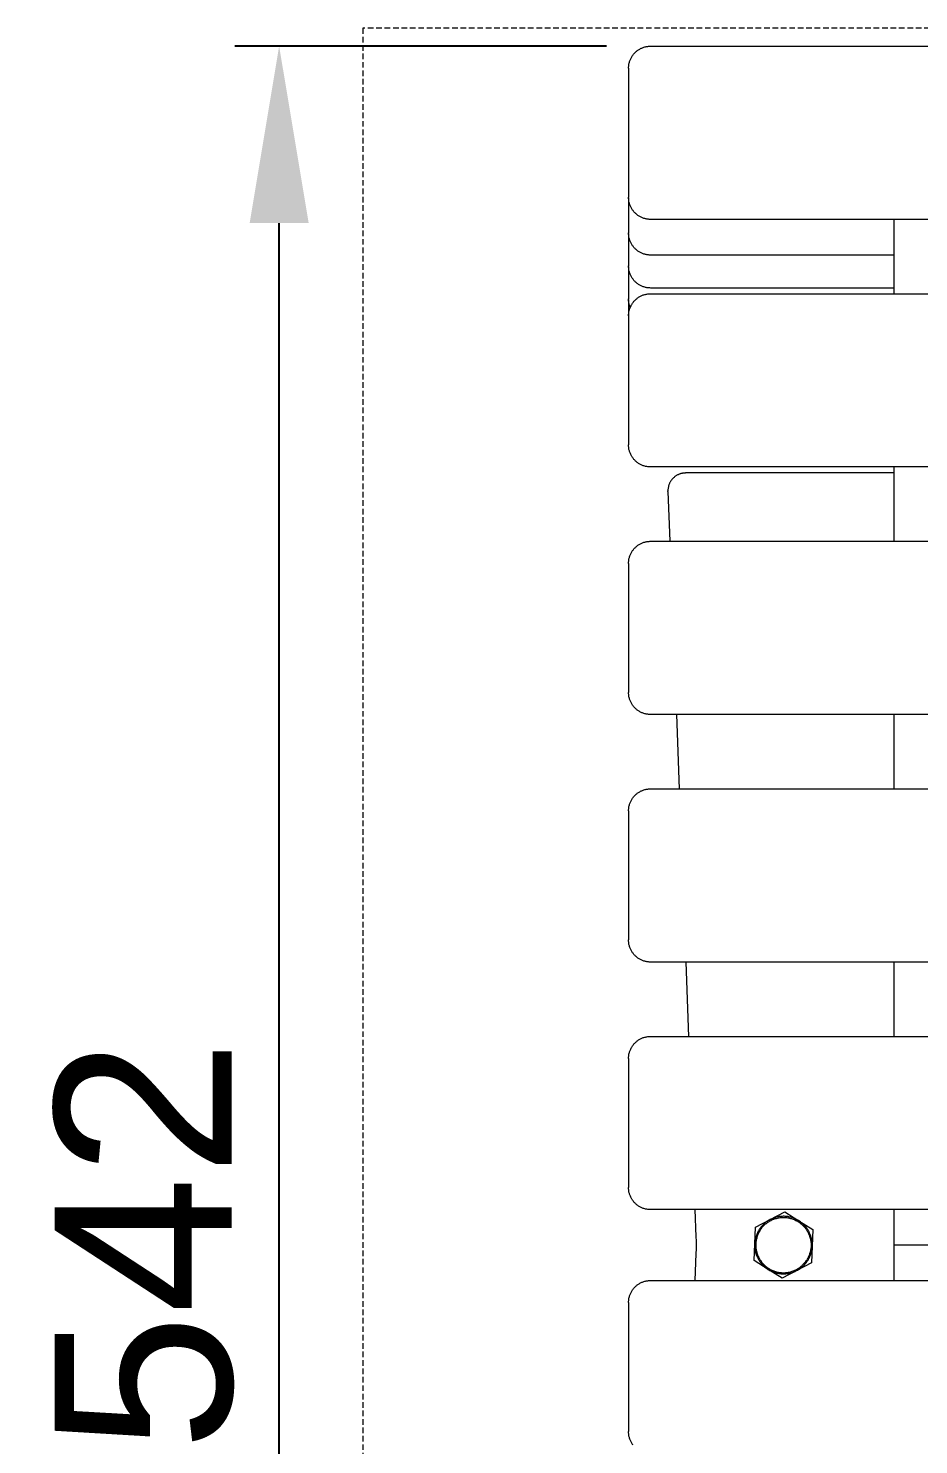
# Model space of a CAD drawing. Header units: millimetres. Extents: x -273 to 4197, y -77 to 2867.
# Drawn here: x -191.3 to 9.9, y 1373.4 to 1693.5 of the extents above; entities that cross this region are included whole.
import ezdxf

# ---------------------------------------------------------------- set-up
doc = ezdxf.new("R2010")
doc.units = ezdxf.units.MM
doc.linetypes.add('HIDDEN', pattern=[1.905, 1.27, -0.635])
for name, color, linetype, lineweight in [('ZANO_R', 7, 'Continuous', 0), ('ZANO_R_przerywana', 7, 'HIDDEN', 0), ('ZANO_W', 1, 'Continuous', 0)]:
    doc.layers.add(name, color=color, linetype=linetype, lineweight=lineweight)
doc.styles.add('Arial', font='arial.ttf')
doc.styles.get("Standard").update_dxf_attribs({"font": 'ARIALUNI.TTF'})
doc.dimstyles.new('pl i ang', dxfattribs={"dimtxt": 50, "dimasz": 50, "dimexe": 1.25, "dimexo": 0.625, "dimgap": 10, "dimtad": 1, "dimtoh": 1, "dimtxsty": 'Standard', "dimcen": 2.5, "dimclrd": 1, "dimclre": 1, "dimclrt": 1, "dimadec": 0, "dimazin": 0, "dimtfac": 1, "dimtmove": 0, "dimatfit": 3, "dimfxl": 1, "dimarcsym": 1})

# ---------------------------------------------------------------- blocks, each defined once
blk = doc.blocks.new('*D387')
at = {"layer": 'ZANO_W', "color": 1, "lineweight": -2}
for p, q in [((-60.69, 1689.46), (-144.63, 1689.46)), ((-134.63, 1187.53), (-134.63, 1649.46)), ((-60.69, 1147.53), (-144.63, 1147.53))]:
    blk.add_line(p, q, dxfattribs=at)
at = {"layer": 'ZANO_W', "color": 1}
for points in [[(-127.96, 1649.46), (-141.3, 1649.46), (-134.63, 1689.46)], [(-141.3, 1187.53), (-127.96, 1187.53), (-134.63, 1147.53)]]:
    blk.add_solid(points, dxfattribs=at)
at = {"layer": 'ZANO_W', "color": 1, "insert": (-165.05, 1418.49), "char_height": 40, "attachment_point": 5, "rotation": 90, "style": 'Arial'}
blk.add_mtext('542', dxfattribs=at)

msp = doc.modelspace()

# ---------------------------------------------------------------- linework, layer by layer
at = {"layer": 'ZANO_R'}
for p, q in [((-55.05, 1686.91), (-54.96, 1687.05)), ((-54.96, 1687.05), (-54.87, 1687.2)), ((-54.87, 1687.2), (-54.78, 1687.34)), ((-54.78, 1687.34), (-54.67, 1687.48)), ((-54.67, 1687.48), (-54.57, 1687.61)), ((-54.57, 1687.61), (-54.46, 1687.74)), ((-54.46, 1687.74), (-54.34, 1687.87)), ((-54.34, 1687.87), (-54.23, 1687.99)), ((-54.23, 1687.99), (-54.1, 1688.11)), ((-54.1, 1688.11), (-53.98, 1688.22)), ((-53.98, 1688.22), (-53.85, 1688.33)), ((-53.85, 1688.33), (-53.71, 1688.44)), ((-53.71, 1688.44), (-53.57, 1688.54)), ((-53.57, 1688.54), (-53.43, 1688.64)), ((-53.43, 1688.64), (-53.29, 1688.73)), ((-53.29, 1688.73), (-53.14, 1688.81)), ((-53.14, 1688.81), (-52.99, 1688.9)), ((-52.99, 1688.9), (-52.84, 1688.97)), ((-52.84, 1688.97), (-52.68, 1689.04)), ((-52.68, 1689.04), (-52.52, 1689.11)), ((-52.52, 1689.11), (-52.37, 1689.17)), ((-52.37, 1689.17), (-52.2, 1689.22)), ((-52.2, 1689.22), (-52.04, 1689.27)), ((-52.04, 1689.27), (-51.87, 1689.31)), ((-51.87, 1689.31), (-51.71, 1689.35)), ((-51.71, 1689.35), (-51.54, 1689.38)), ((-51.54, 1689.38), (-51.37, 1689.41)), ((-51.37, 1689.41), (-51.2, 1689.43)), ((-51.2, 1689.43), (-51.03, 1689.44)), ((-51.03, 1689.44), (-50.86, 1689.45)), ((-50.86, 1689.45), (-50.69, 1689.46)), ((-50.69, 1689.46), (1739.31, 1689.46)), ((-55.69, 1684.63), (-55.68, 1684.8)), ((-55.69, 1684.46), (-55.69, 1684.63)), ((-55.69, 1684.46), (-55.69, 1683.27)), ((-55.68, 1684.8), (-55.66, 1684.97)), ((-55.66, 1684.97), (-55.64, 1685.14)), ((-55.64, 1685.14), (-55.62, 1685.31)), ((-55.62, 1685.31), (-55.59, 1685.47)), ((-55.59, 1685.47), (-55.55, 1685.64)), ((-55.55, 1685.64), (-55.51, 1685.81)), ((-55.51, 1685.81), (-55.46, 1685.97)), ((-55.46, 1685.97), (-55.4, 1686.13)), ((-55.4, 1686.13), (-55.34, 1686.29)), ((-55.34, 1686.29), (-55.28, 1686.45)), ((-55.28, 1686.45), (-55.21, 1686.6)), ((-55.21, 1686.6), (-55.13, 1686.76)), ((-55.13, 1686.76), (-55.05, 1686.91)), ((-55.69, 1683.27), (-55.69, 1655.3)), ((-55.69, 1655.13), (-55.69, 1655.3)), ((-55.69, 1655.18), (-55.69, 1650.96)), ((-55.68, 1654.96), (-55.69, 1655.13)), ((-55.66, 1654.79), (-55.68, 1654.96)), ((-55.64, 1654.62), (-55.66, 1654.79)), ((-55.62, 1654.45), (-55.64, 1654.62)), ((-55.59, 1654.28), (-55.62, 1654.45)), ((-55.55, 1654.12), (-55.59, 1654.28)), ((-55.51, 1653.95), (-55.55, 1654.12)), ((-55.46, 1653.79), (-55.51, 1653.95)), ((-55.4, 1653.62), (-55.46, 1653.79)), ((-55.34, 1653.46), (-55.4, 1653.62)), ((-55.28, 1653.31), (-55.34, 1653.46)), ((-55.21, 1653.15), (-55.28, 1653.31)), ((-55.13, 1653), (-55.21, 1653.15)), ((-55.05, 1652.85), (-55.13, 1653)), ((-54.96, 1652.7), (-55.05, 1652.85)), ((-54.87, 1652.56), (-54.96, 1652.7)), ((-54.78, 1652.42), (-54.87, 1652.56)), ((-54.67, 1652.28), (-54.78, 1652.42)), ((-54.57, 1652.14), (-54.67, 1652.28)), ((-54.46, 1652.01), (-54.57, 1652.14)), ((-54.34, 1651.89), (-54.46, 1652.01)), ((-54.23, 1651.76), (-54.34, 1651.89)), ((-54.1, 1651.64), (-54.23, 1651.76)), ((-55.69, 1650.96), (-55.69, 1647.24)), ((-53.98, 1651.53), (-54.1, 1651.64)), ((-53.85, 1651.42), (-53.98, 1651.53)), ((-53.71, 1651.31), (-53.85, 1651.42)), ((-53.57, 1651.21), (-53.71, 1651.31)), ((-53.43, 1651.12), (-53.57, 1651.21)), ((-53.29, 1651.03), (-53.43, 1651.12)), ((-53.14, 1650.94), (-53.29, 1651.03)), ((-52.99, 1650.86), (-53.14, 1650.94)), ((-52.84, 1650.78), (-52.99, 1650.86)), ((-52.68, 1650.71), (-52.84, 1650.78)), ((-52.52, 1650.65), (-52.68, 1650.71)), ((-52.37, 1650.59), (-52.52, 1650.65)), ((-52.2, 1650.53), (-52.37, 1650.59)), ((-52.04, 1650.48), (-52.2, 1650.53)), ((-51.87, 1650.44), (-52.04, 1650.48)), ((-51.71, 1650.4), (-51.87, 1650.44)), ((-51.54, 1650.37), (-51.71, 1650.4)), ((-51.37, 1650.35), (-51.54, 1650.37)), ((-51.2, 1650.33), (-51.37, 1650.35)), ((-51.03, 1650.31), (-51.2, 1650.33)), ((-50.86, 1650.3), (-51.03, 1650.31)), ((-50.69, 1650.3), (-50.86, 1650.3)), ((1739.31, 1650.3), (-50.69, 1650.3)), ((4.31, 1633.51), (4.31, 1650.3)), ((-55.69, 1647.07), (-55.69, 1647.24)), ((-55.69, 1647.12), (-55.69, 1643.52)), ((-55.68, 1646.9), (-55.69, 1647.07)), ((-55.66, 1646.73), (-55.68, 1646.9)), ((-55.64, 1646.56), (-55.66, 1646.73)), ((-55.62, 1646.39), (-55.64, 1646.56)), ((-55.59, 1646.22), (-55.62, 1646.39)), ((-55.55, 1646.06), (-55.59, 1646.22)), ((-55.51, 1645.89), (-55.55, 1646.06)), ((-55.46, 1645.73), (-55.51, 1645.89)), ((-55.4, 1645.57), (-55.46, 1645.73)), ((-55.34, 1645.41), (-55.4, 1645.57)), ((-55.28, 1645.25), (-55.34, 1645.41)), ((-55.69, 1643.52), (-55.69, 1639.79)), ((-55.21, 1645.09), (-55.28, 1645.25)), ((-55.13, 1644.94), (-55.21, 1645.09)), ((-55.05, 1644.79), (-55.13, 1644.94)), ((-54.96, 1644.64), (-55.05, 1644.79)), ((-54.87, 1644.5), (-54.96, 1644.64)), ((-54.78, 1644.36), (-54.87, 1644.5)), ((-54.67, 1644.22), (-54.78, 1644.36)), ((-54.57, 1644.09), (-54.67, 1644.22)), ((-54.46, 1643.95), (-54.57, 1644.09)), ((-54.34, 1643.83), (-54.46, 1643.95)), ((-54.23, 1643.7), (-54.34, 1643.83)), ((-54.1, 1643.59), (-54.23, 1643.7)), ((-53.98, 1643.47), (-54.1, 1643.59)), ((-53.85, 1643.36), (-53.98, 1643.47)), ((-53.71, 1643.26), (-53.85, 1643.36)), ((-53.57, 1643.16), (-53.71, 1643.26)), ((-53.43, 1643.06), (-53.57, 1643.16)), ((-53.29, 1642.97), (-53.43, 1643.06)), ((-53.14, 1642.88), (-53.29, 1642.97)), ((-52.99, 1642.8), (-53.14, 1642.88)), ((-52.84, 1642.73), (-52.99, 1642.8)), ((-52.68, 1642.65), (-52.84, 1642.73)), ((-52.52, 1642.59), (-52.68, 1642.65)), ((-52.37, 1642.53), (-52.52, 1642.59)), ((-52.2, 1642.47), (-52.37, 1642.53)), ((-52.04, 1642.43), (-52.2, 1642.47)), ((-51.87, 1642.38), (-52.04, 1642.43)), ((-51.71, 1642.35), (-51.87, 1642.38)), ((-51.54, 1642.31), (-51.71, 1642.35)), ((-51.37, 1642.29), (-51.54, 1642.31)), ((-51.2, 1642.27), (-51.37, 1642.29)), ((-51.03, 1642.25), (-51.2, 1642.27)), ((-50.86, 1642.24), (-51.03, 1642.25)), ((-50.69, 1642.24), (-50.86, 1642.24)), ((4.31, 1642.24), (-50.69, 1642.24)), ((-55.69, 1639.62), (-55.69, 1639.79)), ((-55.69, 1639.67), (-55.69, 1636.07)), ((-55.68, 1639.45), (-55.69, 1639.62)), ((-55.66, 1639.28), (-55.68, 1639.45)), ((-55.64, 1639.11), (-55.66, 1639.28)), ((-55.62, 1638.94), (-55.64, 1639.11)), ((-55.69, 1636.07), (-55.69, 1632.35)), ((-55.59, 1638.78), (-55.62, 1638.94)), ((-55.55, 1638.61), (-55.59, 1638.78)), ((-55.51, 1638.44), (-55.55, 1638.61)), ((-55.46, 1638.28), (-55.51, 1638.44)), ((-55.4, 1638.12), (-55.46, 1638.28)), ((-55.34, 1637.96), (-55.4, 1638.12)), ((-55.28, 1637.8), (-55.34, 1637.96)), ((-55.21, 1637.65), (-55.28, 1637.8)), ((-55.13, 1637.49), (-55.21, 1637.65)), ((-55.05, 1637.34), (-55.13, 1637.49)), ((-54.96, 1637.2), (-55.05, 1637.34)), ((-54.87, 1637.05), (-54.96, 1637.2)), ((-54.78, 1636.91), (-54.87, 1637.05)), ((-54.67, 1636.77), (-54.78, 1636.91)), ((-54.57, 1636.64), (-54.67, 1636.77)), ((-54.46, 1636.51), (-54.57, 1636.64)), ((-54.34, 1636.38), (-54.46, 1636.51)), ((-54.23, 1636.26), (-54.34, 1636.38)), ((-54.1, 1636.14), (-54.23, 1636.26)), ((-53.98, 1636.02), (-54.1, 1636.14)), ((-53.85, 1635.91), (-53.98, 1636.02)), ((-53.71, 1635.81), (-53.85, 1635.91)), ((-53.57, 1635.71), (-53.71, 1635.81)), ((-53.71, 1632.49), (-53.57, 1632.59)), ((-53.43, 1635.61), (-53.57, 1635.71)), ((-53.57, 1632.59), (-53.43, 1632.69)), ((-53.29, 1635.52), (-53.43, 1635.61)), ((-53.43, 1632.69), (-53.29, 1632.78)), ((-53.14, 1635.44), (-53.29, 1635.52)), ((-53.29, 1632.78), (-53.14, 1632.86)), ((-52.99, 1635.35), (-53.14, 1635.44)), ((-53.14, 1632.86), (-52.99, 1632.95)), ((-52.84, 1635.28), (-52.99, 1635.35)), ((-52.99, 1632.95), (-52.84, 1633.02)), ((-52.68, 1635.21), (-52.84, 1635.28)), ((-52.84, 1633.02), (-52.68, 1633.09)), ((-52.52, 1635.14), (-52.68, 1635.21)), ((-52.68, 1633.09), (-52.52, 1633.16)), ((-52.37, 1635.08), (-52.52, 1635.14)), ((-52.52, 1633.16), (-52.37, 1633.22)), ((-52.2, 1635.03), (-52.37, 1635.08)), ((-52.37, 1633.22), (-52.2, 1633.27)), ((-52.04, 1634.98), (-52.2, 1635.03)), ((-52.2, 1633.27), (-52.04, 1633.32)), ((-51.87, 1634.94), (-52.04, 1634.98)), ((-52.04, 1633.32), (-51.87, 1633.36)), ((-51.71, 1634.9), (-51.87, 1634.94)), ((-51.87, 1633.36), (-51.71, 1633.4)), ((-51.54, 1634.87), (-51.71, 1634.9)), ((-51.71, 1633.4), (-51.54, 1633.43)), ((-51.37, 1634.84), (-51.54, 1634.87)), ((-51.54, 1633.43), (-51.37, 1633.46)), ((-51.2, 1634.82), (-51.37, 1634.84)), ((-51.37, 1633.46), (-51.2, 1633.48)), ((-51.03, 1634.81), (-51.2, 1634.82)), ((-51.2, 1633.48), (-51.03, 1633.49)), ((-50.86, 1634.8), (-51.03, 1634.81)), ((-51.03, 1633.49), (-50.86, 1633.5)), ((-50.69, 1634.79), (-50.86, 1634.8)), ((-50.86, 1633.5), (-50.69, 1633.51)), ((4.31, 1634.79), (-50.69, 1634.79)), ((-50.69, 1633.51), (1739.31, 1633.51)), ((-55.69, 1632.18), (-55.69, 1632.35)), ((-55.69, 1632.23), (-55.69, 1628.62)), ((-55.68, 1632.02), (-55.69, 1632.18)), ((-55.67, 1631.85), (-55.68, 1632.02)), ((-55.65, 1631.69), (-55.67, 1631.85)), ((-55.62, 1631.53), (-55.65, 1631.69)), ((-55.64, 1629.19), (-55.62, 1629.36)), ((-55.59, 1631.37), (-55.62, 1631.53)), ((-55.62, 1629.36), (-55.59, 1629.52)), ((-55.56, 1631.21), (-55.59, 1631.37)), ((-55.59, 1629.52), (-55.55, 1629.69)), ((-55.52, 1631.05), (-55.56, 1631.21)), ((-55.55, 1629.69), (-55.51, 1629.86)), ((-55.47, 1630.89), (-55.52, 1631.05)), ((-55.51, 1629.86), (-55.46, 1630.02)), ((-55.42, 1630.73), (-55.47, 1630.89)), ((-55.46, 1630.02), (-55.4, 1630.18)), ((-55.37, 1630.58), (-55.42, 1630.73)), ((-55.4, 1630.18), (-55.34, 1630.34)), ((-55.31, 1630.43), (-55.37, 1630.58)), ((-55.34, 1630.34), (-55.28, 1630.5)), ((-55.28, 1630.5), (-55.21, 1630.65)), ((-55.21, 1630.65), (-55.13, 1630.81)), ((-55.13, 1630.81), (-55.05, 1630.96)), ((-55.05, 1630.96), (-54.96, 1631.1)), ((-54.96, 1631.1), (-54.87, 1631.25)), ((-54.87, 1631.25), (-54.78, 1631.39)), ((-54.78, 1631.39), (-54.67, 1631.53)), ((-54.67, 1631.53), (-54.57, 1631.66)), ((-54.57, 1631.66), (-54.46, 1631.79)), ((-54.46, 1631.79), (-54.34, 1631.92)), ((-54.34, 1631.92), (-54.23, 1632.04)), ((-54.23, 1632.04), (-54.1, 1632.16)), ((-54.1, 1632.16), (-53.98, 1632.27)), ((-53.98, 1632.27), (-53.85, 1632.38)), ((-53.85, 1632.38), (-53.71, 1632.49)), ((-55.69, 1628.68), (-55.68, 1628.85)), ((-55.69, 1628.51), (-55.69, 1628.68)), ((-55.69, 1628.51), (-55.69, 1627.32)), ((-55.69, 1627.32), (-55.69, 1599.35)), ((-55.68, 1628.85), (-55.66, 1629.02)), ((-55.66, 1629.02), (-55.64, 1629.19)), ((-55.69, 1599.18), (-55.69, 1599.35)), ((-55.68, 1599.01), (-55.69, 1599.18)), ((-55.66, 1598.84), (-55.68, 1599.01)), ((-55.64, 1598.67), (-55.66, 1598.84)), ((-55.62, 1598.5), (-55.64, 1598.67)), ((-55.59, 1598.33), (-55.62, 1598.5)), ((-55.55, 1598.17), (-55.59, 1598.33)), ((-55.51, 1598), (-55.55, 1598.17)), ((-55.46, 1597.84), (-55.51, 1598)), ((-55.4, 1597.67), (-55.46, 1597.84)), ((-55.34, 1597.51), (-55.4, 1597.67)), ((-55.28, 1597.36), (-55.34, 1597.51)), ((-55.21, 1597.2), (-55.28, 1597.36)), ((-55.13, 1597.05), (-55.21, 1597.2)), ((-55.05, 1596.9), (-55.13, 1597.05)), ((-54.96, 1596.75), (-55.05, 1596.9)), ((-54.87, 1596.61), (-54.96, 1596.75)), ((-54.78, 1596.47), (-54.87, 1596.61)), ((-54.67, 1596.33), (-54.78, 1596.47)), ((-54.57, 1596.19), (-54.67, 1596.33)), ((-54.46, 1596.06), (-54.57, 1596.19)), ((-54.34, 1595.94), (-54.46, 1596.06)), ((-54.23, 1595.81), (-54.34, 1595.94)), ((-54.1, 1595.69), (-54.23, 1595.81)), ((-53.98, 1595.58), (-54.1, 1595.69)), ((-53.85, 1595.47), (-53.98, 1595.58)), ((-53.71, 1595.36), (-53.85, 1595.47)), ((-53.57, 1595.26), (-53.71, 1595.36)), ((-53.43, 1595.17), (-53.57, 1595.26)), ((-53.29, 1595.08), (-53.43, 1595.17)), ((-53.14, 1594.99), (-53.29, 1595.08)), ((-52.99, 1594.91), (-53.14, 1594.99)), ((-52.84, 1594.83), (-52.99, 1594.91)), ((-52.68, 1594.76), (-52.84, 1594.83)), ((-52.52, 1594.7), (-52.68, 1594.76)), ((-52.37, 1594.64), (-52.52, 1594.7)), ((-52.2, 1594.58), (-52.37, 1594.64)), ((-52.04, 1594.53), (-52.2, 1594.58)), ((-51.87, 1594.49), (-52.04, 1594.53)), ((-51.71, 1594.45), (-51.87, 1594.49)), ((-51.54, 1594.42), (-51.71, 1594.45)), ((-51.37, 1594.4), (-51.54, 1594.42)), ((-51.2, 1594.38), (-51.37, 1594.4)), ((-51.03, 1594.36), (-51.2, 1594.38)), ((-50.86, 1594.35), (-51.03, 1594.36)), ((-50.69, 1594.35), (-50.86, 1594.35)), ((1739.31, 1594.35), (-50.69, 1594.35)), ((4.31, 1577.56), (4.31, 1594.35)), ((-46.27, 1590.95), (-46.34, 1590.83)), ((-46.21, 1591.07), (-46.27, 1590.95)), ((-46.13, 1591.18), (-46.21, 1591.07)), ((-46.06, 1591.29), (-46.13, 1591.18)), ((-45.97, 1591.4), (-46.06, 1591.29)), ((-45.89, 1591.51), (-45.97, 1591.4)), ((-45.8, 1591.62), (-45.89, 1591.51)), ((-45.71, 1591.72), (-45.8, 1591.62)), ((-45.62, 1591.82), (-45.71, 1591.72)), ((-45.52, 1591.91), (-45.62, 1591.82)), ((-45.42, 1592), (-45.52, 1591.91)), ((-45.31, 1592.09), (-45.42, 1592)), ((-45.2, 1592.17), (-45.31, 1592.09)), ((-45.09, 1592.25), (-45.2, 1592.17)), ((-44.98, 1592.33), (-45.09, 1592.25)), ((-44.87, 1592.4), (-44.98, 1592.33)), ((-44.75, 1592.47), (-44.87, 1592.4)), ((-44.63, 1592.54), (-44.75, 1592.47)), ((-44.51, 1592.6), (-44.63, 1592.54)), ((-44.38, 1592.66), (-44.51, 1592.6)), ((-44.25, 1592.71), (-44.38, 1592.66)), ((-44.13, 1592.76), (-44.25, 1592.71)), ((-44, 1592.8), (-44.13, 1592.76)), ((-43.87, 1592.84), (-44, 1592.8)), ((-43.73, 1592.87), (-43.87, 1592.84)), ((-43.6, 1592.9), (-43.73, 1592.87)), ((-43.47, 1592.93), (-43.6, 1592.9)), ((-43.33, 1592.95), (-43.47, 1592.93)), ((-43.2, 1592.97), (-43.33, 1592.95)), ((-43.06, 1592.98), (-43.2, 1592.97)), ((-42.92, 1592.98), (-43.06, 1592.98)), ((-42.79, 1592.99), (-42.92, 1592.98)), ((4.31, 1592.99), (-42.79, 1592.99)), ((-46.78, 1589.26), (-46.79, 1589.12)), ((-46.79, 1589.12), (-46.79, 1588.99)), ((-46.79, 1588.91), (-46.79, 1588.99)), ((-46.78, 1588.84), (-46.79, 1588.91)), ((-46.77, 1589.4), (-46.78, 1589.26)), ((-46.78, 1588.84), (-46.36, 1577.56)), ((-46.75, 1589.53), (-46.77, 1589.4)), ((-46.73, 1589.67), (-46.75, 1589.53)), ((-46.7, 1589.8), (-46.73, 1589.67)), ((-46.67, 1589.93), (-46.7, 1589.8)), ((-46.64, 1590.07), (-46.67, 1589.93)), ((-46.6, 1590.2), (-46.64, 1590.07)), ((-46.56, 1590.33), (-46.6, 1590.2)), ((-46.51, 1590.45), (-46.56, 1590.33)), ((-46.46, 1590.58), (-46.51, 1590.45)), ((-46.4, 1590.7), (-46.46, 1590.58)), ((-46.34, 1590.83), (-46.4, 1590.7)), ((-55.13, 1574.86), (-55.05, 1575.01)), ((-55.05, 1575.01), (-54.96, 1575.15)), ((-54.96, 1575.15), (-54.87, 1575.3)), ((-54.87, 1575.3), (-54.78, 1575.44)), ((-54.78, 1575.44), (-54.67, 1575.58)), ((-54.67, 1575.58), (-54.57, 1575.71)), ((-54.57, 1575.71), (-54.46, 1575.84)), ((-54.46, 1575.84), (-54.34, 1575.97)), ((-54.34, 1575.97), (-54.23, 1576.09)), ((-54.23, 1576.09), (-54.1, 1576.21)), ((-54.1, 1576.21), (-53.98, 1576.32)), ((-53.98, 1576.32), (-53.85, 1576.43)), ((-53.85, 1576.43), (-53.71, 1576.54)), ((-53.71, 1576.54), (-53.57, 1576.64)), ((-53.57, 1576.64), (-53.43, 1576.74)), ((-53.43, 1576.74), (-53.29, 1576.83)), ((-53.29, 1576.83), (-53.14, 1576.91)), ((-53.14, 1576.91), (-52.99, 1577)), ((-52.99, 1577), (-52.84, 1577.07)), ((-52.84, 1577.07), (-52.68, 1577.14)), ((-52.68, 1577.14), (-52.52, 1577.21)), ((-52.52, 1577.21), (-52.37, 1577.27)), ((-52.37, 1577.27), (-52.2, 1577.32)), ((-52.2, 1577.32), (-52.04, 1577.37)), ((-52.04, 1577.37), (-51.87, 1577.41)), ((-51.87, 1577.41), (-51.71, 1577.45)), ((-51.71, 1577.45), (-51.54, 1577.48)), ((-51.54, 1577.48), (-51.37, 1577.51)), ((-51.37, 1577.51), (-51.2, 1577.53)), ((-51.2, 1577.53), (-51.03, 1577.54)), ((-51.03, 1577.54), (-50.86, 1577.55)), ((-50.86, 1577.55), (-50.69, 1577.56)), ((-50.69, 1577.56), (1739.31, 1577.56)), ((-55.69, 1572.73), (-55.68, 1572.9)), ((-55.69, 1572.56), (-55.69, 1572.73)), ((-55.69, 1572.56), (-55.69, 1571.37)), ((-55.68, 1572.9), (-55.66, 1573.07)), ((-55.66, 1573.07), (-55.64, 1573.24)), ((-55.64, 1573.24), (-55.62, 1573.41)), ((-55.62, 1573.41), (-55.59, 1573.57)), ((-55.59, 1573.57), (-55.55, 1573.74)), ((-55.55, 1573.74), (-55.51, 1573.91)), ((-55.51, 1573.91), (-55.46, 1574.07)), ((-55.46, 1574.07), (-55.4, 1574.23)), ((-55.4, 1574.23), (-55.34, 1574.39)), ((-55.34, 1574.39), (-55.28, 1574.55)), ((-55.28, 1574.55), (-55.21, 1574.7)), ((-55.21, 1574.7), (-55.13, 1574.86)), ((-55.69, 1571.37), (-55.69, 1543.4)), ((-55.69, 1543.23), (-55.69, 1543.4)), ((-55.68, 1543.06), (-55.69, 1543.23)), ((-55.66, 1542.89), (-55.68, 1543.06)), ((-55.64, 1542.72), (-55.66, 1542.89)), ((-55.62, 1542.55), (-55.64, 1542.72)), ((-55.59, 1542.38), (-55.62, 1542.55)), ((-55.55, 1542.22), (-55.59, 1542.38)), ((-55.51, 1542.05), (-55.55, 1542.22)), ((-55.46, 1541.89), (-55.51, 1542.05)), ((-55.4, 1541.72), (-55.46, 1541.89)), ((-55.34, 1541.56), (-55.4, 1541.72)), ((-55.28, 1541.41), (-55.34, 1541.56)), ((-55.21, 1541.25), (-55.28, 1541.41)), ((-55.13, 1541.1), (-55.21, 1541.25)), ((-55.05, 1540.95), (-55.13, 1541.1)), ((-54.96, 1540.8), (-55.05, 1540.95)), ((-54.87, 1540.66), (-54.96, 1540.8)), ((-54.78, 1540.52), (-54.87, 1540.66)), ((-54.67, 1540.38), (-54.78, 1540.52)), ((-54.57, 1540.24), (-54.67, 1540.38)), ((-54.46, 1540.11), (-54.57, 1540.24)), ((-54.34, 1539.99), (-54.46, 1540.11)), ((-54.23, 1539.86), (-54.34, 1539.99)), ((-54.1, 1539.74), (-54.23, 1539.86)), ((-53.98, 1539.63), (-54.1, 1539.74)), ((-53.85, 1539.52), (-53.98, 1539.63)), ((-53.71, 1539.41), (-53.85, 1539.52)), ((-53.57, 1539.31), (-53.71, 1539.41)), ((-53.43, 1539.22), (-53.57, 1539.31)), ((-53.29, 1539.13), (-53.43, 1539.22)), ((-53.14, 1539.04), (-53.29, 1539.13)), ((-52.99, 1538.96), (-53.14, 1539.04)), ((-52.84, 1538.88), (-52.99, 1538.96)), ((-52.68, 1538.81), (-52.84, 1538.88)), ((-52.52, 1538.75), (-52.68, 1538.81)), ((-52.37, 1538.69), (-52.52, 1538.75)), ((-52.2, 1538.63), (-52.37, 1538.69)), ((-52.04, 1538.58), (-52.2, 1538.63)), ((-51.87, 1538.54), (-52.04, 1538.58)), ((-51.71, 1538.5), (-51.87, 1538.54)), ((-51.54, 1538.47), (-51.71, 1538.5)), ((-51.37, 1538.45), (-51.54, 1538.47)), ((-51.2, 1538.43), (-51.37, 1538.45)), ((-51.03, 1538.41), (-51.2, 1538.43)), ((-50.86, 1538.4), (-51.03, 1538.41)), ((-50.69, 1538.4), (-50.86, 1538.4)), ((1739.31, 1538.4), (-50.69, 1538.4)), ((-44.89, 1538.4), (-44.26, 1521.61)), ((4.31, 1521.61), (4.31, 1538.4)), ((-53.85, 1520.48), (-53.71, 1520.59)), ((-53.71, 1520.59), (-53.57, 1520.69)), ((-53.57, 1520.69), (-53.43, 1520.79)), ((-53.43, 1520.79), (-53.29, 1520.88)), ((-53.29, 1520.88), (-53.14, 1520.96)), ((-53.14, 1520.96), (-52.99, 1521.05)), ((-52.99, 1521.05), (-52.84, 1521.12)), ((-52.84, 1521.12), (-52.68, 1521.19)), ((-52.68, 1521.19), (-52.52, 1521.26)), ((-52.52, 1521.26), (-52.37, 1521.32)), ((-52.37, 1521.32), (-52.2, 1521.37)), ((-52.2, 1521.37), (-52.04, 1521.42)), ((-52.04, 1521.42), (-51.87, 1521.46)), ((-51.87, 1521.46), (-51.71, 1521.5)), ((-51.71, 1521.5), (-51.54, 1521.53)), ((-51.54, 1521.53), (-51.37, 1521.56)), ((-51.37, 1521.56), (-51.2, 1521.58)), ((-51.2, 1521.58), (-51.03, 1521.59)), ((-51.03, 1521.59), (-50.86, 1521.6)), ((-50.86, 1521.6), (-50.69, 1521.61)), ((-50.69, 1521.61), (1739.31, 1521.61)), ((-55.64, 1517.29), (-55.62, 1517.46)), ((-55.62, 1517.46), (-55.59, 1517.62)), ((-55.59, 1517.62), (-55.55, 1517.79)), ((-55.55, 1517.79), (-55.51, 1517.96)), ((-55.51, 1517.96), (-55.46, 1518.12)), ((-55.46, 1518.12), (-55.4, 1518.28)), ((-55.4, 1518.28), (-55.34, 1518.44)), ((-55.34, 1518.44), (-55.28, 1518.6)), ((-55.28, 1518.6), (-55.21, 1518.75)), ((-55.21, 1518.75), (-55.13, 1518.91)), ((-55.13, 1518.91), (-55.05, 1519.06)), ((-55.05, 1519.06), (-54.96, 1519.2)), ((-54.96, 1519.2), (-54.87, 1519.35)), ((-54.87, 1519.35), (-54.78, 1519.49)), ((-54.78, 1519.49), (-54.67, 1519.63)), ((-54.67, 1519.63), (-54.57, 1519.76)), ((-54.57, 1519.76), (-54.46, 1519.89)), ((-54.46, 1519.89), (-54.34, 1520.02)), ((-54.34, 1520.02), (-54.23, 1520.14)), ((-54.23, 1520.14), (-54.1, 1520.26)), ((-54.1, 1520.26), (-53.98, 1520.37)), ((-53.98, 1520.37), (-53.85, 1520.48)), ((-55.69, 1516.78), (-55.68, 1516.95)), ((-55.69, 1516.61), (-55.69, 1516.78)), ((-55.69, 1516.61), (-55.69, 1515.42)), ((-55.69, 1515.42), (-55.69, 1487.45)), ((-55.68, 1516.95), (-55.66, 1517.12)), ((-55.66, 1517.12), (-55.64, 1517.29)), ((-55.69, 1487.28), (-55.69, 1487.45)), ((-55.68, 1487.11), (-55.69, 1487.28)), ((-55.66, 1486.94), (-55.68, 1487.11)), ((-55.64, 1486.77), (-55.66, 1486.94)), ((-55.62, 1486.6), (-55.64, 1486.77)), ((-55.59, 1486.43), (-55.62, 1486.6)), ((-55.55, 1486.27), (-55.59, 1486.43)), ((-55.51, 1486.1), (-55.55, 1486.27)), ((-55.46, 1485.94), (-55.51, 1486.1)), ((-55.4, 1485.77), (-55.46, 1485.94)), ((-55.34, 1485.61), (-55.4, 1485.77)), ((-55.28, 1485.46), (-55.34, 1485.61)), ((-55.21, 1485.3), (-55.28, 1485.46)), ((-55.13, 1485.15), (-55.21, 1485.3)), ((-55.05, 1485), (-55.13, 1485.15)), ((-54.96, 1484.85), (-55.05, 1485)), ((-54.87, 1484.71), (-54.96, 1484.85)), ((-54.78, 1484.57), (-54.87, 1484.71)), ((-54.67, 1484.43), (-54.78, 1484.57)), ((-54.57, 1484.29), (-54.67, 1484.43)), ((-54.46, 1484.16), (-54.57, 1484.29)), ((-54.34, 1484.04), (-54.46, 1484.16)), ((-54.23, 1483.91), (-54.34, 1484.04)), ((-54.1, 1483.79), (-54.23, 1483.91)), ((-53.98, 1483.68), (-54.1, 1483.79)), ((-53.85, 1483.57), (-53.98, 1483.68)), ((-53.71, 1483.46), (-53.85, 1483.57)), ((-53.57, 1483.36), (-53.71, 1483.46)), ((-53.43, 1483.27), (-53.57, 1483.36)), ((-53.29, 1483.18), (-53.43, 1483.27)), ((-53.14, 1483.09), (-53.29, 1483.18)), ((-52.99, 1483.01), (-53.14, 1483.09)), ((-52.84, 1482.93), (-52.99, 1483.01)), ((-52.68, 1482.86), (-52.84, 1482.93)), ((-52.52, 1482.8), (-52.68, 1482.86)), ((-52.37, 1482.74), (-52.52, 1482.8)), ((-52.2, 1482.68), (-52.37, 1482.74)), ((-52.04, 1482.63), (-52.2, 1482.68)), ((-51.87, 1482.59), (-52.04, 1482.63)), ((-51.71, 1482.55), (-51.87, 1482.59)), ((-51.54, 1482.52), (-51.71, 1482.55)), ((-51.37, 1482.5), (-51.54, 1482.52)), ((-51.2, 1482.48), (-51.37, 1482.5)), ((-51.03, 1482.46), (-51.2, 1482.48)), ((-50.86, 1482.45), (-51.03, 1482.46)), ((-50.69, 1482.45), (-50.86, 1482.45)), ((1739.31, 1482.45), (-50.69, 1482.45)), ((-42.78, 1482.45), (-42.15, 1465.66)), ((4.31, 1465.66), (4.31, 1482.45)), ((-55.21, 1462.8), (-55.13, 1462.96)), ((-55.13, 1462.96), (-55.05, 1463.11)), ((-55.05, 1463.11), (-54.96, 1463.25)), ((-54.96, 1463.25), (-54.87, 1463.4)), ((-54.87, 1463.4), (-54.78, 1463.54)), ((-54.78, 1463.54), (-54.67, 1463.68)), ((-54.67, 1463.68), (-54.57, 1463.81)), ((-54.57, 1463.81), (-54.46, 1463.94)), ((-54.46, 1463.94), (-54.34, 1464.07)), ((-54.34, 1464.07), (-54.23, 1464.19)), ((-54.23, 1464.19), (-54.1, 1464.31)), ((-54.1, 1464.31), (-53.98, 1464.42)), ((-53.98, 1464.42), (-53.85, 1464.53)), ((-53.85, 1464.53), (-53.71, 1464.64)), ((-53.71, 1464.64), (-53.57, 1464.74)), ((-53.57, 1464.74), (-53.43, 1464.84)), ((-53.43, 1464.84), (-53.29, 1464.93)), ((-53.29, 1464.93), (-53.14, 1465.01)), ((-53.14, 1465.01), (-52.99, 1465.1)), ((-52.99, 1465.1), (-52.84, 1465.17)), ((-52.84, 1465.17), (-52.68, 1465.24)), ((-52.68, 1465.24), (-52.52, 1465.31)), ((-52.52, 1465.31), (-52.37, 1465.37)), ((-52.37, 1465.37), (-52.2, 1465.42)), ((-52.2, 1465.42), (-52.04, 1465.47)), ((-52.04, 1465.47), (-51.87, 1465.51)), ((-51.87, 1465.51), (-51.71, 1465.55)), ((-51.71, 1465.55), (-51.54, 1465.58)), ((-51.54, 1465.58), (-51.37, 1465.61)), ((-51.37, 1465.61), (-51.2, 1465.63)), ((-51.2, 1465.63), (-51.03, 1465.64)), ((-51.03, 1465.64), (-50.86, 1465.65)), ((-50.86, 1465.65), (-50.69, 1465.66)), ((-50.69, 1465.66), (1739.31, 1465.66)), ((-55.69, 1460.83), (-55.68, 1461)), ((-55.69, 1460.66), (-55.69, 1460.83)), ((-55.69, 1460.66), (-55.69, 1459.47)), ((-55.68, 1461), (-55.66, 1461.17)), ((-55.66, 1461.17), (-55.64, 1461.34)), ((-55.64, 1461.34), (-55.62, 1461.51)), ((-55.62, 1461.51), (-55.59, 1461.67)), ((-55.59, 1461.67), (-55.55, 1461.84)), ((-55.55, 1461.84), (-55.51, 1462.01)), ((-55.51, 1462.01), (-55.46, 1462.17)), ((-55.46, 1462.17), (-55.4, 1462.33)), ((-55.4, 1462.33), (-55.34, 1462.49)), ((-55.34, 1462.49), (-55.28, 1462.65)), ((-55.28, 1462.65), (-55.21, 1462.8)), ((-55.69, 1459.47), (-55.69, 1431.5)), ((-55.69, 1431.33), (-55.69, 1431.5)), ((-55.68, 1431.16), (-55.69, 1431.33)), ((-55.66, 1430.99), (-55.68, 1431.16)), ((-55.64, 1430.82), (-55.66, 1430.99)), ((-55.62, 1430.65), (-55.64, 1430.82)), ((-55.59, 1430.48), (-55.62, 1430.65)), ((-55.55, 1430.31), (-55.59, 1430.48)), ((-55.51, 1430.15), (-55.55, 1430.31)), ((-55.46, 1429.99), (-55.51, 1430.15)), ((-55.4, 1429.82), (-55.46, 1429.99)), ((-55.34, 1429.66), (-55.4, 1429.82)), ((-55.28, 1429.51), (-55.34, 1429.66)), ((-55.21, 1429.35), (-55.28, 1429.51)), ((-55.13, 1429.2), (-55.21, 1429.35)), ((-55.05, 1429.05), (-55.13, 1429.2)), ((-54.96, 1428.9), (-55.05, 1429.05)), ((-54.87, 1428.76), (-54.96, 1428.9)), ((-54.78, 1428.62), (-54.87, 1428.76)), ((-54.67, 1428.48), (-54.78, 1428.62)), ((-54.57, 1428.34), (-54.67, 1428.48)), ((-54.46, 1428.21), (-54.57, 1428.34)), ((-54.34, 1428.09), (-54.46, 1428.21)), ((-54.23, 1427.96), (-54.34, 1428.09)), ((-54.1, 1427.84), (-54.23, 1427.96)), ((-53.98, 1427.73), (-54.1, 1427.84)), ((-53.85, 1427.62), (-53.98, 1427.73)), ((-53.71, 1427.51), (-53.85, 1427.62)), ((-53.57, 1427.41), (-53.71, 1427.51)), ((-53.43, 1427.32), (-53.57, 1427.41)), ((-53.29, 1427.23), (-53.43, 1427.32)), ((-53.14, 1427.14), (-53.29, 1427.23)), ((-52.99, 1427.06), (-53.14, 1427.14)), ((-52.84, 1426.98), (-52.99, 1427.06)), ((-52.68, 1426.91), (-52.84, 1426.98)), ((-52.52, 1426.85), (-52.68, 1426.91)), ((-52.37, 1426.79), (-52.52, 1426.85)), ((-52.2, 1426.73), (-52.37, 1426.79)), ((-52.04, 1426.68), (-52.2, 1426.73)), ((-51.87, 1426.64), (-52.04, 1426.68)), ((-51.71, 1426.6), (-51.87, 1426.64)), ((-51.54, 1426.57), (-51.71, 1426.6)), ((-51.37, 1426.55), (-51.54, 1426.57)), ((-51.2, 1426.53), (-51.37, 1426.55)), ((-51.03, 1426.51), (-51.2, 1426.53)), ((-50.86, 1426.5), (-51.03, 1426.51)), ((-50.69, 1426.5), (-50.86, 1426.5)), ((1739.31, 1426.5), (-50.69, 1426.5)), ((-40.68, 1426.5), (-40.45, 1420.37)), ((-23.71, 1424.24), (-20.39, 1425.99)), ((-23.12, 1424.52), (-23.32, 1424.43)), ((-22.91, 1424.6), (-23.12, 1424.52)), ((-22.7, 1424.67), (-22.91, 1424.6)), ((-22.49, 1424.73), (-22.7, 1424.67)), ((-22.28, 1424.79), (-22.49, 1424.73)), ((-22.48, 1424.48), (-22.27, 1424.53)), ((-22.07, 1424.84), (-22.28, 1424.79)), ((-22.27, 1424.53), (-22.07, 1424.58)), ((-21.85, 1424.88), (-22.07, 1424.84)), ((-22.07, 1424.58), (-21.86, 1424.63)), ((-21.86, 1424.63), (-21.65, 1424.66)), ((-21.64, 1424.92), (-21.85, 1424.88)), ((-21.65, 1424.66), (-21.44, 1424.69)), ((-21.42, 1424.95), (-21.64, 1424.92)), ((-21.44, 1424.69), (-21.22, 1424.71)), ((-21.2, 1424.97), (-21.42, 1424.95)), ((-21.22, 1424.71), (-21.01, 1424.73)), ((-20.98, 1424.98), (-21.2, 1424.97)), ((-21.01, 1424.73), (-20.8, 1424.74)), ((-20.76, 1424.99), (-20.98, 1424.98)), ((-20.8, 1424.74), (-20.58, 1424.74)), ((-20.54, 1424.99), (-20.76, 1424.99)), ((-20.58, 1424.74), (-20.37, 1424.73)), ((-20.32, 1424.98), (-20.54, 1424.99)), ((-20.39, 1425.99), (-17.22, 1423.98)), ((-20.37, 1424.73), (-20.16, 1424.71)), ((-20.1, 1424.96), (-20.32, 1424.98)), ((-20.16, 1424.71), (-19.94, 1424.69)), ((-19.88, 1424.94), (-20.1, 1424.96)), ((-19.94, 1424.69), (-19.73, 1424.66)), ((-19.67, 1424.91), (-19.88, 1424.94)), ((-19.73, 1424.66), (-19.52, 1424.63)), ((-19.45, 1424.87), (-19.67, 1424.91)), ((-19.52, 1424.63), (-19.31, 1424.58)), ((-19.24, 1424.82), (-19.45, 1424.87)), ((-19.31, 1424.58), (-19.11, 1424.53)), ((-19.02, 1424.77), (-19.24, 1424.82)), ((-19.11, 1424.53), (-18.9, 1424.48)), ((-18.81, 1424.71), (-19.02, 1424.77)), ((-18.6, 1424.64), (-18.81, 1424.71)), ((-18.4, 1424.57), (-18.6, 1424.64)), ((-18.19, 1424.49), (-18.4, 1424.57)), ((-17.99, 1424.4), (-18.19, 1424.49)), ((4.31, 1418.49), (4.31, 1426.5)), ((-27.19, 1418.75), (-27.04, 1422.5)), ((-27.04, 1422.5), (-23.71, 1424.24)), ((-26.56, 1421.29), (-26.65, 1421.09)), ((-26.46, 1421.48), (-26.56, 1421.29)), ((-26.35, 1421.68), (-26.46, 1421.48)), ((-26.24, 1421.87), (-26.35, 1421.68)), ((-26.19, 1421.46), (-26.29, 1421.27)), ((-26.13, 1422.05), (-26.24, 1421.87)), ((-26.09, 1421.64), (-26.19, 1421.46)), ((-26, 1422.23), (-26.13, 1422.05)), ((-25.97, 1421.83), (-26.09, 1421.64)), ((-25.87, 1422.41), (-26, 1422.23)), ((-25.97, 1421.83), (-25.86, 1422)), ((-25.74, 1422.58), (-25.87, 1422.41)), ((-25.86, 1422), (-25.73, 1422.18)), ((-25.6, 1422.75), (-25.74, 1422.58)), ((-25.73, 1422.18), (-25.61, 1422.35)), ((-25.61, 1422.35), (-25.47, 1422.51)), ((-25.45, 1422.91), (-25.6, 1422.75)), ((-25.47, 1422.51), (-25.33, 1422.67)), ((-25.3, 1423.07), (-25.45, 1422.91)), ((-25.33, 1422.67), (-25.18, 1422.83)), ((-25.14, 1423.23), (-25.3, 1423.07)), ((-25.18, 1422.83), (-25.03, 1422.98)), ((-24.98, 1423.37), (-25.14, 1423.23)), ((-25.03, 1422.98), (-24.88, 1423.13)), ((-24.81, 1423.51), (-24.98, 1423.37)), ((-24.88, 1423.13), (-24.72, 1423.27)), ((-24.64, 1423.65), (-24.81, 1423.51)), ((-24.72, 1423.27), (-24.55, 1423.4)), ((-24.46, 1423.78), (-24.64, 1423.65)), ((-24.55, 1423.4), (-24.38, 1423.53)), ((-24.28, 1423.91), (-24.46, 1423.78)), ((-24.38, 1423.53), (-24.21, 1423.65)), ((-24.09, 1424.02), (-24.28, 1423.91)), ((-24.21, 1423.65), (-24.03, 1423.77)), ((-23.91, 1424.14), (-24.09, 1424.02)), ((-24.03, 1423.77), (-23.85, 1423.88)), ((-23.71, 1424.24), (-23.91, 1424.14)), ((-23.85, 1423.88), (-23.66, 1423.99)), ((-23.52, 1424.34), (-23.71, 1424.24)), ((-23.66, 1423.99), (-23.47, 1424.08)), ((-23.32, 1424.43), (-23.52, 1424.34)), ((-23.47, 1424.08), (-23.28, 1424.18)), ((-23.28, 1424.18), (-23.08, 1424.26)), ((-23.08, 1424.26), (-22.88, 1424.34)), ((-22.88, 1424.34), (-22.68, 1424.41)), ((-22.68, 1424.41), (-22.48, 1424.48)), ((-18.9, 1424.48), (-18.7, 1424.41)), ((-18.7, 1424.41), (-18.5, 1424.34)), ((-18.5, 1424.34), (-18.3, 1424.26)), ((-18.3, 1424.26), (-18.1, 1424.18)), ((-18.1, 1424.18), (-17.91, 1424.08)), ((-17.79, 1424.3), (-17.99, 1424.4)), ((-17.91, 1424.08), (-17.72, 1423.99)), ((-17.6, 1424.2), (-17.79, 1424.3)), ((-17.72, 1423.99), (-17.53, 1423.88)), ((-17.41, 1424.1), (-17.6, 1424.2)), ((-17.53, 1423.88), (-17.35, 1423.77)), ((-17.22, 1423.98), (-17.41, 1424.1)), ((-17.35, 1423.77), (-17.17, 1423.65)), ((-17.22, 1423.98), (-14.05, 1421.98)), ((-17.03, 1423.86), (-17.22, 1423.98)), ((-17.17, 1423.65), (-17, 1423.53)), ((-16.86, 1423.73), (-17.03, 1423.86)), ((-17, 1423.53), (-16.83, 1423.4)), ((-16.68, 1423.6), (-16.86, 1423.73)), ((-16.83, 1423.4), (-16.66, 1423.27)), ((-16.51, 1423.46), (-16.68, 1423.6)), ((-16.66, 1423.27), (-16.5, 1423.13)), ((-16.34, 1423.32), (-16.51, 1423.46)), ((-16.5, 1423.13), (-16.35, 1422.98)), ((-16.35, 1422.98), (-16.2, 1422.83)), ((-16.18, 1423.17), (-16.34, 1423.32)), ((-16.2, 1422.83), (-16.05, 1422.67)), ((-16.03, 1423.02), (-16.18, 1423.17)), ((-16.05, 1422.67), (-15.91, 1422.51)), ((-15.88, 1422.86), (-16.03, 1423.02)), ((-15.91, 1422.51), (-15.78, 1422.35)), ((-15.73, 1422.69), (-15.88, 1422.86)), ((-15.78, 1422.35), (-15.65, 1422.18)), ((-15.59, 1422.52), (-15.73, 1422.69)), ((-15.65, 1422.18), (-15.52, 1422)), ((-15.46, 1422.35), (-15.59, 1422.52)), ((-15.52, 1422), (-15.41, 1421.82)), ((-15.33, 1422.17), (-15.46, 1422.35)), ((-15.41, 1421.82), (-15.3, 1421.64)), ((-15.21, 1421.98), (-15.33, 1422.17)), ((-15.3, 1421.64), (-15.19, 1421.46)), ((-15.1, 1421.8), (-15.21, 1421.98)), ((-15.19, 1421.46), (-15.09, 1421.27)), ((-14.99, 1421.61), (-15.1, 1421.8)), ((-14.89, 1421.41), (-14.99, 1421.61)), ((-14.79, 1421.21), (-14.89, 1421.41)), ((-14.05, 1421.98), (-14.2, 1418.23)), ((-40.45, 1420.37), (-40.42, 1419.43)), ((-40.42, 1419.43), (-40.41, 1418.49)), ((-40.41, 1418.49), (-40.42, 1417.55)), ((-27.34, 1415), (-27.19, 1418.75)), ((-27.17, 1418.97), (-27.19, 1418.75)), ((-27.19, 1418.75), (-27.19, 1418.53)), ((-27.19, 1418.53), (-27.19, 1418.31)), ((-27.19, 1418.31), (-27.18, 1418.09)), ((-27.18, 1418.09), (-27.16, 1417.87)), ((-27.15, 1419.18), (-27.17, 1418.97)), ((-27.13, 1419.4), (-27.15, 1419.18)), ((-27.09, 1419.62), (-27.13, 1419.4)), ((-27.05, 1419.83), (-27.09, 1419.62)), ((-27, 1420.05), (-27.05, 1419.83)), ((-26.94, 1420.26), (-27, 1420.05)), ((-26.88, 1420.47), (-26.94, 1420.26)), ((-26.93, 1418.81), (-26.94, 1418.59)), ((-26.94, 1418.59), (-26.94, 1418.38)), ((-26.94, 1418.38), (-26.93, 1418.17)), ((-26.92, 1419.02), (-26.93, 1418.81)), ((-26.93, 1418.17), (-26.92, 1417.95)), ((-26.9, 1419.23), (-26.92, 1419.02)), ((-26.87, 1419.44), (-26.9, 1419.23)), ((-26.81, 1420.68), (-26.88, 1420.47)), ((-26.83, 1419.65), (-26.87, 1419.44)), ((-26.79, 1419.86), (-26.83, 1419.65)), ((-26.73, 1420.88), (-26.81, 1420.68)), ((-26.74, 1420.07), (-26.79, 1419.86)), ((-26.68, 1420.28), (-26.74, 1420.07)), ((-26.65, 1421.09), (-26.73, 1420.88)), ((-26.61, 1420.48), (-26.68, 1420.28)), ((-26.54, 1420.68), (-26.61, 1420.48)), ((-26.46, 1420.88), (-26.54, 1420.68)), ((-26.38, 1421.07), (-26.46, 1420.88)), ((-26.29, 1421.27), (-26.38, 1421.07)), ((-15.09, 1421.27), (-15, 1421.07)), ((-15, 1421.07), (-14.92, 1420.88)), ((-14.92, 1420.88), (-14.84, 1420.68)), ((-14.84, 1420.68), (-14.77, 1420.48)), ((-14.7, 1421.01), (-14.79, 1421.21)), ((-14.77, 1420.48), (-14.7, 1420.27)), ((-14.62, 1420.81), (-14.7, 1421.01)), ((-14.7, 1420.27), (-14.64, 1420.07)), ((-14.64, 1420.07), (-14.59, 1419.86)), ((-14.54, 1420.6), (-14.62, 1420.81)), ((-14.59, 1419.86), (-14.55, 1419.65)), ((-14.55, 1419.65), (-14.51, 1419.44)), ((-14.48, 1420.39), (-14.54, 1420.6)), ((-14.51, 1419.44), (-14.49, 1419.23)), ((-14.49, 1419.23), (-14.46, 1419.02)), ((-14.42, 1420.18), (-14.48, 1420.39)), ((-14.46, 1419.02), (-14.45, 1418.81)), ((-14.45, 1418.17), (-14.46, 1417.95)), ((-14.45, 1418.81), (-14.44, 1418.59)), ((-14.44, 1418.38), (-14.45, 1418.17)), ((-14.44, 1418.59), (-14.44, 1418.38)), ((-14.36, 1419.97), (-14.42, 1420.18)), ((-14.32, 1419.76), (-14.36, 1419.97)), ((-14.2, 1418.23), (-14.35, 1414.48)), ((-14.28, 1419.54), (-14.32, 1419.76)), ((-14.24, 1419.32), (-14.28, 1419.54)), ((-14.22, 1419.1), (-14.24, 1419.32)), ((-14.2, 1418.89), (-14.22, 1419.1)), ((-14.21, 1418.01), (-14.2, 1418.23)), ((-14.19, 1418.67), (-14.2, 1418.89)), ((-14.2, 1418.23), (-14.19, 1418.45)), ((-14.19, 1418.45), (-14.19, 1418.67)), ((4.31, 1410.49), (4.31, 1418.49)), ((14.31, 1418.49), (4.31, 1418.49)), ((-40.45, 1416.61), (-40.68, 1410.49)), ((-40.42, 1417.55), (-40.45, 1416.61)), ((-24.16, 1412.99), (-27.34, 1415)), ((-27.16, 1417.87), (-27.14, 1417.65)), ((-27.14, 1417.65), (-27.1, 1417.43)), ((-27.1, 1417.43), (-27.07, 1417.22)), ((-27.07, 1417.22), (-27.02, 1417)), ((-27.02, 1417), (-26.97, 1416.79)), ((-26.97, 1416.79), (-26.9, 1416.58)), ((-26.92, 1417.95), (-26.9, 1417.74)), ((-26.9, 1417.74), (-26.87, 1417.53)), ((-26.9, 1416.58), (-26.84, 1416.37)), ((-26.87, 1417.53), (-26.83, 1417.32)), ((-26.84, 1416.37), (-26.76, 1416.16)), ((-26.83, 1417.32), (-26.79, 1417.11)), ((-26.79, 1417.11), (-26.74, 1416.9)), ((-26.76, 1416.16), (-26.68, 1415.96)), ((-26.74, 1416.9), (-26.68, 1416.7)), ((-26.68, 1416.7), (-26.61, 1416.5)), ((-26.68, 1415.96), (-26.59, 1415.76)), ((-26.61, 1416.5), (-26.54, 1416.29)), ((-26.59, 1415.76), (-26.5, 1415.56)), ((-26.54, 1416.29), (-26.47, 1416.1)), ((-26.5, 1415.56), (-26.39, 1415.37)), ((-26.47, 1416.1), (-26.38, 1415.9)), ((-26.39, 1415.37), (-26.28, 1415.18)), ((-26.38, 1415.9), (-26.29, 1415.71)), ((-26.29, 1415.71), (-26.19, 1415.52)), ((-26.28, 1415.18), (-26.17, 1414.99)), ((-26.19, 1415.52), (-26.09, 1415.33)), ((-26.17, 1414.99), (-26.05, 1414.81)), ((-26.09, 1415.33), (-25.97, 1415.15)), ((-25.97, 1415.15), (-25.86, 1414.97)), ((-25.86, 1414.97), (-25.73, 1414.8)), ((-15.65, 1414.8), (-15.52, 1414.97)), ((-15.52, 1414.97), (-15.41, 1415.15)), ((-15.3, 1415.33), (-15.41, 1415.15)), ((-15.38, 1414.74), (-15.26, 1414.92)), ((-15.19, 1415.52), (-15.3, 1415.33)), ((-15.26, 1414.92), (-15.14, 1415.11)), ((-15.09, 1415.71), (-15.19, 1415.52)), ((-15.14, 1415.11), (-15.03, 1415.3)), ((-15, 1415.9), (-15.09, 1415.71)), ((-15.03, 1415.3), (-14.92, 1415.49)), ((-14.92, 1416.09), (-15, 1415.9)), ((-14.84, 1416.29), (-14.92, 1416.09)), ((-14.92, 1415.49), (-14.82, 1415.69)), ((-14.77, 1416.49), (-14.84, 1416.29)), ((-14.82, 1415.69), (-14.73, 1415.89)), ((-14.7, 1416.7), (-14.77, 1416.49)), ((-14.73, 1415.89), (-14.65, 1416.09)), ((-14.64, 1416.9), (-14.7, 1416.7)), ((-14.65, 1416.09), (-14.57, 1416.29)), ((-14.59, 1417.11), (-14.64, 1416.9)), ((-14.55, 1417.32), (-14.59, 1417.11)), ((-14.57, 1416.29), (-14.5, 1416.5)), ((-14.51, 1417.53), (-14.55, 1417.32)), ((-14.49, 1417.74), (-14.51, 1417.53)), ((-14.5, 1416.5), (-14.44, 1416.71)), ((-14.46, 1417.95), (-14.49, 1417.74)), ((-14.44, 1416.71), (-14.38, 1416.93)), ((-14.38, 1416.93), (-14.33, 1417.14)), ((-14.33, 1417.14), (-14.29, 1417.35)), ((-14.29, 1417.35), (-14.26, 1417.57)), ((-14.26, 1417.57), (-14.23, 1417.79)), ((-14.23, 1417.79), (-14.21, 1418.01)), ((-26.05, 1414.81), (-25.92, 1414.63)), ((-25.92, 1414.63), (-25.79, 1414.45)), ((-25.79, 1414.45), (-25.65, 1414.28)), ((-25.73, 1414.8), (-25.61, 1414.63)), ((-25.65, 1414.28), (-25.5, 1414.12)), ((-25.61, 1414.63), (-25.47, 1414.46)), ((-25.5, 1414.12), (-25.35, 1413.96)), ((-25.47, 1414.46), (-25.33, 1414.3)), ((-25.35, 1413.96), (-25.2, 1413.8)), ((-25.33, 1414.3), (-25.19, 1414.14)), ((-25.2, 1413.8), (-25.04, 1413.65)), ((-25.19, 1414.14), (-25.03, 1413.99)), ((-25.04, 1413.65), (-24.87, 1413.51)), ((-25.03, 1413.99), (-24.88, 1413.85)), ((-24.88, 1413.85), (-24.72, 1413.71)), ((-24.87, 1413.51), (-24.7, 1413.37)), ((-24.72, 1413.71), (-24.55, 1413.57)), ((-24.7, 1413.37), (-24.53, 1413.24)), ((-24.55, 1413.57), (-24.38, 1413.44)), ((-24.53, 1413.24), (-24.35, 1413.11)), ((-24.38, 1413.44), (-24.21, 1413.32)), ((-24.35, 1413.11), (-24.16, 1412.99)), ((-24.21, 1413.32), (-24.03, 1413.2)), ((-20.99, 1410.99), (-24.16, 1412.99)), ((-24.16, 1412.99), (-23.98, 1412.88)), ((-24.03, 1413.2), (-23.85, 1413.09)), ((-23.98, 1412.88), (-23.78, 1412.77)), ((-23.85, 1413.09), (-23.66, 1412.99)), ((-23.78, 1412.77), (-23.59, 1412.67)), ((-23.66, 1412.99), (-23.47, 1412.89)), ((-23.59, 1412.67), (-23.39, 1412.57)), ((-23.47, 1412.89), (-23.28, 1412.8)), ((-23.39, 1412.57), (-23.19, 1412.49)), ((-23.28, 1412.8), (-23.08, 1412.71)), ((-23.19, 1412.49), (-22.99, 1412.41)), ((-23.08, 1412.71), (-22.88, 1412.63)), ((-22.99, 1412.41), (-22.78, 1412.33)), ((-22.88, 1412.63), (-22.68, 1412.56)), ((-22.78, 1412.33), (-22.57, 1412.26)), ((-22.68, 1412.56), (-22.48, 1412.5)), ((-22.57, 1412.26), (-22.36, 1412.2)), ((-22.48, 1412.5), (-22.27, 1412.44)), ((-22.36, 1412.2), (-22.15, 1412.15)), ((-22.27, 1412.44), (-22.07, 1412.39)), ((-22.15, 1412.15), (-21.93, 1412.11)), ((-22.07, 1412.39), (-21.86, 1412.35)), ((-21.93, 1412.11), (-21.71, 1412.07)), ((-21.86, 1412.35), (-21.65, 1412.31)), ((-21.71, 1412.07), (-21.5, 1412.04)), ((-21.65, 1412.31), (-21.44, 1412.28)), ((-21.5, 1412.04), (-21.28, 1412.01)), ((-21.44, 1412.28), (-21.22, 1412.26)), ((-21.28, 1412.01), (-21.06, 1412)), ((-21.22, 1412.26), (-21.01, 1412.24)), ((-21.06, 1412), (-20.84, 1411.99)), ((-21.01, 1412.24), (-20.8, 1412.24)), ((-17.67, 1412.73), (-20.99, 1410.99)), ((-20.84, 1411.99), (-20.62, 1411.99)), ((-20.8, 1412.24), (-20.58, 1412.24)), ((-20.62, 1411.99), (-20.4, 1411.99)), ((-20.58, 1412.24), (-20.37, 1412.24)), ((-20.4, 1411.99), (-20.18, 1412.01)), ((-20.37, 1412.24), (-20.16, 1412.26)), ((-20.18, 1412.01), (-19.96, 1412.03)), ((-20.16, 1412.26), (-19.95, 1412.28)), ((-19.96, 1412.03), (-19.75, 1412.06)), ((-19.95, 1412.28), (-19.73, 1412.31)), ((-19.75, 1412.06), (-19.53, 1412.09)), ((-19.73, 1412.31), (-19.52, 1412.35)), ((-19.53, 1412.09), (-19.31, 1412.13)), ((-19.52, 1412.35), (-19.32, 1412.39)), ((-19.32, 1412.39), (-19.11, 1412.44)), ((-19.31, 1412.13), (-19.1, 1412.18)), ((-19.11, 1412.44), (-18.9, 1412.5)), ((-19.1, 1412.18), (-18.89, 1412.24)), ((-18.9, 1412.5), (-18.7, 1412.56)), ((-18.89, 1412.24), (-18.68, 1412.31)), ((-18.7, 1412.56), (-18.5, 1412.63)), ((-18.68, 1412.31), (-18.47, 1412.38)), ((-18.5, 1412.63), (-18.3, 1412.71)), ((-18.47, 1412.38), (-18.27, 1412.46)), ((-18.3, 1412.71), (-18.1, 1412.8)), ((-18.27, 1412.46), (-18.06, 1412.54)), ((-18.1, 1412.8), (-17.91, 1412.89)), ((-18.06, 1412.54), (-17.86, 1412.63)), ((-17.91, 1412.89), (-17.72, 1412.99)), ((-17.86, 1412.63), (-17.67, 1412.73)), ((-17.72, 1412.99), (-17.54, 1413.09)), ((-14.35, 1414.48), (-17.67, 1412.73)), ((-17.67, 1412.73), (-17.48, 1412.84)), ((-17.54, 1413.09), (-17.35, 1413.2)), ((-17.48, 1412.84), (-17.29, 1412.95)), ((-17.35, 1413.2), (-17.17, 1413.32)), ((-17.29, 1412.95), (-17.1, 1413.07)), ((-17.17, 1413.32), (-17, 1413.44)), ((-17.1, 1413.07), (-16.92, 1413.19)), ((-17, 1413.44), (-16.83, 1413.57)), ((-16.92, 1413.19), (-16.74, 1413.32)), ((-16.83, 1413.57), (-16.66, 1413.71)), ((-16.74, 1413.32), (-16.57, 1413.46)), ((-16.66, 1413.71), (-16.5, 1413.85)), ((-16.57, 1413.46), (-16.4, 1413.6)), ((-16.5, 1413.85), (-16.35, 1413.99)), ((-16.4, 1413.6), (-16.24, 1413.75)), ((-16.35, 1413.99), (-16.2, 1414.14)), ((-16.24, 1413.75), (-16.08, 1413.9)), ((-16.2, 1414.14), (-16.05, 1414.3)), ((-16.08, 1413.9), (-15.93, 1414.06)), ((-16.05, 1414.3), (-15.91, 1414.46)), ((-15.93, 1414.06), (-15.78, 1414.22)), ((-15.91, 1414.46), (-15.78, 1414.63)), ((-15.78, 1414.63), (-15.65, 1414.8)), ((-15.78, 1414.22), (-15.64, 1414.39)), ((-15.64, 1414.39), (-15.51, 1414.56)), ((-15.51, 1414.56), (-15.38, 1414.74)), ((-54.78, 1408.37), (-54.67, 1408.51)), ((-54.67, 1408.51), (-54.57, 1408.64)), ((-54.57, 1408.64), (-54.46, 1408.77)), ((-54.46, 1408.77), (-54.34, 1408.9)), ((-54.34, 1408.9), (-54.23, 1409.02)), ((-54.23, 1409.02), (-54.1, 1409.14)), ((-54.1, 1409.14), (-53.98, 1409.26)), ((-53.98, 1409.26), (-53.85, 1409.37)), ((-53.85, 1409.37), (-53.71, 1409.47)), ((-53.71, 1409.47), (-53.57, 1409.57)), ((-53.57, 1409.57), (-53.43, 1409.67)), ((-53.43, 1409.67), (-53.29, 1409.76)), ((-53.29, 1409.76), (-53.14, 1409.85)), ((-53.14, 1409.85), (-52.99, 1409.93)), ((-52.99, 1409.93), (-52.84, 1410)), ((-52.84, 1410), (-52.68, 1410.07)), ((-52.68, 1410.07), (-52.52, 1410.14)), ((-52.52, 1410.14), (-52.37, 1410.2)), ((-52.37, 1410.2), (-52.2, 1410.25)), ((-52.2, 1410.25), (-52.04, 1410.3)), ((-52.04, 1410.3), (-51.87, 1410.35)), ((-51.87, 1410.35), (-51.71, 1410.38)), ((-51.71, 1410.38), (-51.54, 1410.41)), ((-51.54, 1410.41), (-51.37, 1410.44)), ((-51.37, 1410.44), (-51.2, 1410.46)), ((-51.2, 1410.46), (-51.03, 1410.48)), ((-51.03, 1410.48), (-50.86, 1410.48)), ((-50.86, 1410.48), (-50.69, 1410.49)), ((-50.69, 1410.49), (1739.31, 1410.49)), ((-55.69, 1405.66), (-55.68, 1405.83)), ((-55.69, 1405.49), (-55.69, 1405.66)), ((-55.69, 1405.49), (-55.69, 1377.51)), ((-55.68, 1405.83), (-55.66, 1406)), ((-55.66, 1406), (-55.64, 1406.17)), ((-55.64, 1406.17), (-55.62, 1406.34)), ((-55.62, 1406.34), (-55.59, 1406.5)), ((-55.59, 1406.5), (-55.55, 1406.67)), ((-55.55, 1406.67), (-55.51, 1406.84)), ((-55.51, 1406.84), (-55.46, 1407)), ((-55.46, 1407), (-55.4, 1407.16)), ((-55.4, 1407.16), (-55.34, 1407.32)), ((-55.34, 1407.32), (-55.28, 1407.48)), ((-55.28, 1407.48), (-55.21, 1407.63)), ((-55.21, 1407.63), (-55.13, 1407.79)), ((-55.13, 1407.79), (-55.05, 1407.94)), ((-55.05, 1407.94), (-54.96, 1408.09)), ((-54.96, 1408.09), (-54.87, 1408.23)), ((-54.87, 1408.23), (-54.78, 1408.37)), ((-55.69, 1377.51), (-55.69, 1376.33)), ((-55.69, 1376.16), (-55.69, 1376.33)), ((-55.68, 1375.99), (-55.69, 1376.16)), ((-55.66, 1375.82), (-55.68, 1375.99)), ((-55.64, 1375.65), (-55.66, 1375.82)), ((-55.62, 1375.48), (-55.64, 1375.65)), ((-55.59, 1375.31), (-55.62, 1375.48)), ((-55.55, 1375.15), (-55.59, 1375.31)), ((-55.51, 1374.98), (-55.55, 1375.15)), ((-55.46, 1374.82), (-55.51, 1374.98)), ((-55.4, 1374.66), (-55.46, 1374.82)), ((-55.34, 1374.5), (-55.4, 1374.66)), ((-55.28, 1374.34), (-55.34, 1374.5)), ((-55.21, 1374.18), (-55.28, 1374.34)), ((-55.13, 1374.03), (-55.21, 1374.18)), ((-55.05, 1373.88), (-55.13, 1374.03)), ((-54.96, 1373.73), (-55.05, 1373.88)), ((-54.87, 1373.59), (-54.96, 1373.73)), ((-54.78, 1373.45), (-54.87, 1373.59)), ((-54.67, 1373.31), (-54.78, 1373.45))]:
    msp.add_line(p, q, dxfattribs=at)
at = {"layer": 'ZANO_R_przerywana'}
for p, q in [((-115.69, 1693.49), (-115.69, 1143.49)), ((134.31, 1693.49), (-115.69, 1693.49))]:
    msp.add_line(p, q, dxfattribs=at)

# ---------------------------------------------------------------- dimensions: what is measured, and where the dimension line sits
at = {"layer": 'ZANO_W'}
dim = msp.add_linear_dim(base=(-134.63, 1689.46), p1=(-50.69, 1147.53), p2=(-50.69, 1689.46), angle=90, dimstyle='pl i ang', override={"dimtxt": 40, "dimasz": 40, "dimexe": 10, "dimexo": 10, "dimtoh": 0, "dimdec": 0, "dimtxsty": 'Arial', "dimtdec": 0, "dimtmove": 1}, dxfattribs=at)
dim.commit()
dim.dimension.update_dxf_attribs({"geometry": '*D387', "text_midpoint": (-165.05, 1418.49)})

doc.saveas('drawing.dxf')
